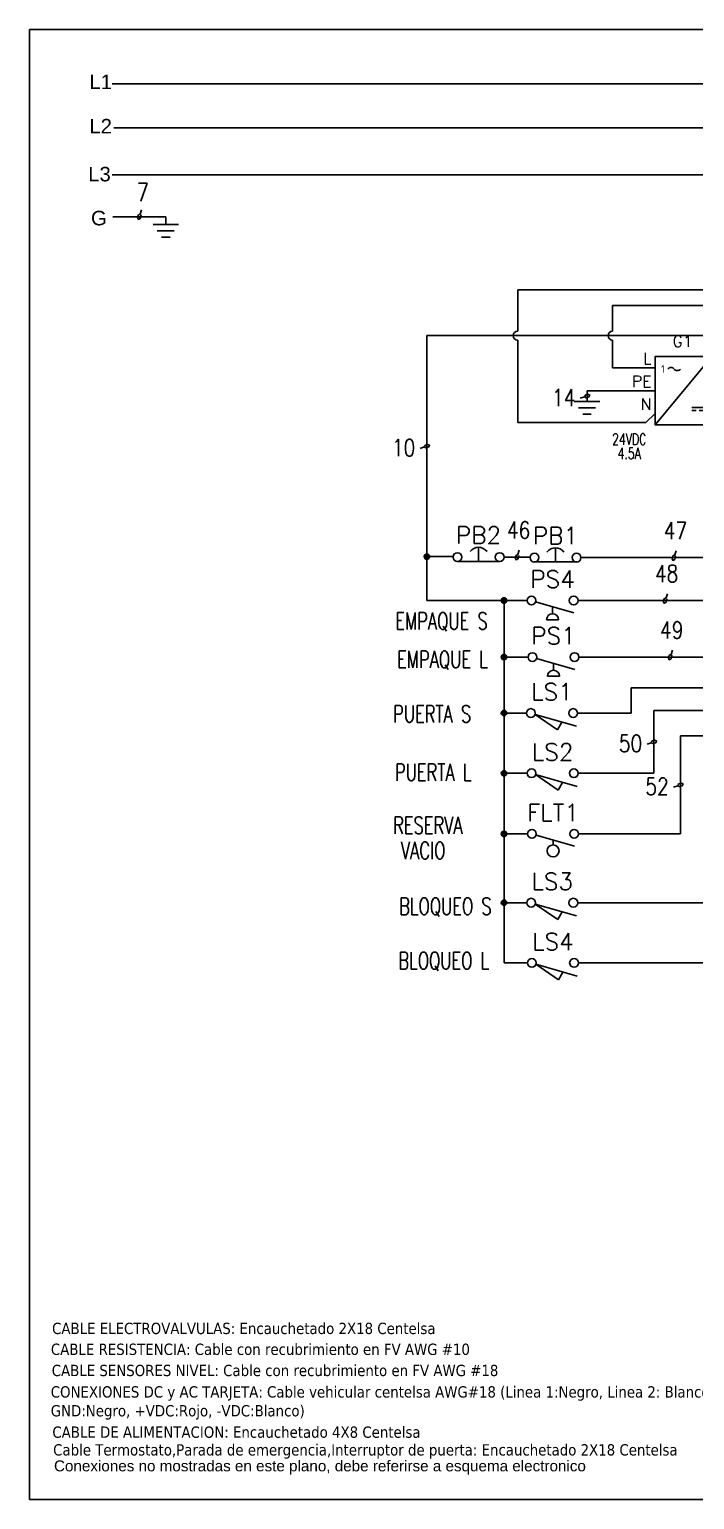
# Model space of a CAD drawing. Header units: inches. Extents: x 18.7 to 39.4, y 4.3 to 20.5.
# Drawn here: x 18.66 to 25.99, y 4.33 to 20.52 of the extents above; entities that cross this region are included whole.
import ezdxf
from ezdxf.enums import TextEntityAlignment as Align

# ---------------------------------------------------------------- set-up
doc = ezdxf.new("R2010")
doc.units = ezdxf.units.IN
doc.header["$MEASUREMENT"] = 0
for name, color, linetype in [('BLK_12AWG', 7, 'Continuous'), ('DESC', 250, 'Continuous'), ('SYMS', 7, 'Continuous'), ('TAGS', 150, 'Continuous'), ('TERMS', 123, 'Continuous'), ('WIREFIXED', 7, 'Continuous'), ('WIRES', 7, 'Continuous')]:
    doc.layers.add(name, color=color, linetype=linetype)
doc.styles.add('SLDTEXTSTYLE0', font='tahoma.ttf')
doc.styles.get("Standard").update_dxf_attribs({"font": 'arial.ttf'})
doc.styles.add('WD', font='romans.shx')
doc.styles.add('WD_IEC', font='isocp2.shx', dxfattribs={"width": 0.9, "height": 4})

# ---------------------------------------------------------------- blocks, each defined once
blk = doc.blocks.new('VGND2')
for p, q in [((0.09375, 0), (-0.09375, 0)), ((-0.0625, -0.046875), (0.0625, -0.046875)), ((-0.03125, -0.09375), (0.03125, -0.09375))]:
    blk.add_line(p, q)
at = {"style": 'WD', "flags": 1}
blk.add_attdef('X2TERM01', (0, 0), '', height=0.01, dxfattribs=at)
blk = doc.blocks.new('WD_WNH')
at = {"linetype": 'Continuous', "style": 'WD', "width": 0.8}
blk.add_attdef('WIRENO', text='', height=0.125, dxfattribs=at).set_placement((0, 0.062), align=Align.CENTER)
at = {"style": 'WD', "flags": 1}
for tag, p in [('W01USER', (0, 0.078)), ('W02USER', (0, 0.07)), ('W03USER', (0, 0.062)), ('W04USER', (0, 0.055)), ('W05USER', (0, 0.047)), ('W06USER', (0, 0.039)), ('W07USER', (0, 0.031)), ('W08USER', (0, 0.023)), ('W09USER', (0, 0.016)), ('W10USER', (0, 0.008))]:
    blk.add_attdef(tag, text='', height=0.005, dxfattribs=at).set_placement(p, align=Align.CENTER)
blk = doc.blocks.new('HPW1_1PH')
for p, q in [((0, -0.625), (0.625, 0.125)), ((0.407, -0.437), (0.532, -0.437)), ((0.407, -0.469), (0.454, -0.469)), ((0.532, -0.469), (0.485, -0.469))]:
    blk.add_line(p, q)
blk.add_lwpolyline([(0.625, 0.125), (0, 0.125), (0, -0.625), (0.625, -0.625)], close=True)
for centre, start, end in [((0.175, -0.039), 36.8699, 143.1301), ((0.245, 0.014), 216.8699, 323.1301)]:
    blk.add_arc(centre, 0.0438, start, end)
at = {"style": 'WD_IEC'}
blk.add_text('1', height=0.084, dxfattribs=at).set_placement((0.105, -0.012), align=Align.MIDDLE_RIGHT)
at = {"style": 'WD', "width": 0.7}
for tag, p in [('INST', (-0.284, 0.794)), ('LOC', (-0.284, 0.624)), ('RATING1', (-0.284, 0.285)), ('XREF', (-0.284, -0.691)), ('DESC1', (-0.284, -0.847)), ('DESC2', (-0.284, -1.003)), ('DESC3', (-0.284, -1.158))]:
    blk.add_attdef(tag, text='', height=0.125, dxfattribs=at).set_placement(p, align=Align.CENTER)
at = {"style": 'WD'}
blk.add_attdef('TAG1', text='', height=0.125, dxfattribs=at).set_placement((-0.284, 0.455), align=Align.CENTER)
at = {"linetype": 'Continuous', "style": 'WD', "flags": 8}
for tag, p in [('TERM01', (-0.04, 0.04)), ('TERM04', (1.352, -0.085)), ('TERM02', (-0.04, -0.21)), ('TERM05', (1.352, -0.335)), ('TERM03', (-0.04, -0.46))]:
    blk.add_attdef(tag, text='', height=0.125, dxfattribs=at).set_placement(p, align=Align.RIGHT)
at = {"linetype": 'Continuous', "style": 'WD', "flags": 9}
for tag, p in [('MFG', (0.887, 0.257)), ('CAT', (0.889, 0.277)), ('ASSYCODE', (0.887, -0.564))]:
    blk.add_attdef(tag, text='', height=0.01, dxfattribs=at).set_placement(p, align=Align.CENTER)
at = {"style": 'WD'}
for tag, p, height, flags in [('X4TERM01', (0, 0), 0.0125, 1), ('X1TERM04', (0.625, -0.125), 0.0125, 1), ('X4TERM02', (0, -0.25), 0.0125, 1), ('X1TERM05', (0.625, -0.375), 0.0125, 1), ('FAMILY', (0.862, -0.483), 0.01, 9), ('X4TERM03', (0, -0.5), 0.0125, 1)]:
    blk.add_attdef(tag, p, '', height=height, dxfattribs=dict(at, flags=flags))
blk = doc.blocks.new('HPB12M')
for p, q in [((0, 0.074), (0, -0.031)), ((-0.156, -0.032), (0.156, -0.032))]:
    blk.add_line(p, q)
for centre in [(-0.155, 0), (0.155, 0)]:
    blk.add_circle(centre, 0.0322)
blk.add_arc((0, -0.006), 0.0781, 36.8699, 143.1301)
at = {"style": 'WD', "width": 0.7}
for tag, p in [('INST', (0, 0.738)), ('LOC', (0, 0.568)), ('DESC1', (0, 0.412)), ('DESC2', (0, 0.255)), ('XREF', (0, -0.232))]:
    blk.add_attdef(tag, text='', height=0.125, dxfattribs=at).set_placement(p, align=Align.CENTER)
at = {"style": 'WD'}
blk.add_attdef('TAG1', text='', height=0.125, dxfattribs=at).set_placement((0, 0.099), align=Align.CENTER)
for tag, p in [('X2LINK', (0, 0.125)), ('X8LINK', (0, -0.094))]:
    blk.add_attdef(tag, p, '', height=0.01, dxfattribs=at)
for tag, p, height, flags in [('X4TERM01', (-0.188, 0), 0.0125, 1), ('FAMILY', (0.054, 0.058), 0.01, 9), ('CONTACT', (0.054, 0.042), 0.01, 9), ('X1TERM02', (0.188, 0), 0.0125, 1)]:
    blk.add_attdef(tag, p, '', height=height, dxfattribs=dict(at, flags=flags))
at = {"linetype": 'Continuous', "style": 'WD', "flags": 9}
for tag, p in [('MFG', (0.076, 0)), ('CAT', (0.076, 0.017)), ('ASSYCODE', (0.076, -0.017))]:
    blk.add_attdef(tag, text='', height=0.01, dxfattribs=at).set_placement(p, align=Align.CENTER)
at = {"linetype": 'Continuous', "style": 'WD', "flags": 8}
blk.add_attdef('TERM01', text='', height=0.125, dxfattribs=at).set_placement((-0.25, -0.016), align=Align.TOP_RIGHT)
blk.add_attdef('TERM02', text='', height=0.125, dxfattribs=at).set_placement((0.25, -0.016), align=Align.TOP_LEFT)
blk = doc.blocks.new('HPS11')
at = {"linetype": 'Continuous'}
blk.add_line((-0.125, -0.01), (0.157, -0.091), dxfattribs=at)
for p, q in [((0, -0.046), (0, -0.096)), ((-0.044, -0.141), (0.044, -0.141))]:
    blk.add_line(p, q)
for centre in [(-0.155, 0), (0.155, 0)]:
    blk.add_circle(centre, 0.0322)
blk.add_arc((0, -0.141), 0.0442, 0, 180)
at = {"style": 'WD', "width": 0.7}
for tag, p in [('INST', (0, 0.732)), ('LOC', (0, 0.562)), ('DESC1', (0, 0.406)), ('DESC2', (0, 0.25)), ('XREF', (0, -0.316))]:
    blk.add_attdef(tag, text='', height=0.125, dxfattribs=at).set_placement(p, align=Align.CENTER)
at = {"style": 'WD'}
blk.add_attdef('TAG1', text='', height=0.125, dxfattribs=at).set_placement((0, 0.094), align=Align.CENTER)
for tag, p, height, flags in [('X4TERM01', (-0.188, 0), 0.0125, 1), ('FAMILY', (0.038, 0.037), 0.01, 9), ('CONTACT', (0.038, 0.02), 0.01, 1), ('X1TERM02', (0.188, 0), 0.0125, 1)]:
    blk.add_attdef(tag, p, '', height=height, dxfattribs=dict(at, flags=flags))
for tag, p in [('X2LINK', (0, 0.031)), ('X8LINK', (0, -0.172))]:
    blk.add_attdef(tag, p, '', height=0.01, dxfattribs=at)
at = {"linetype": 'Continuous', "style": 'WD', "flags": 9}
for tag, p in [('CAT', (0.063, -0.007)), ('ASSYCODE', (0.062, -0.047)), ('MFG', (0.063, -0.027))]:
    blk.add_attdef(tag, text='', height=0.01, dxfattribs=at).set_placement(p, align=Align.CENTER)
at = {"linetype": 'Continuous', "style": 'WD', "flags": 8}
blk.add_attdef('TERM01', text='', height=0.125, dxfattribs=at).set_placement((-0.25, -0.031), align=Align.TOP_RIGHT)
blk.add_attdef('TERM02', text='', height=0.125, dxfattribs=at).set_placement((0.25, -0.031), align=Align.TOP_LEFT)
at = {"style": 'WD', "width": 0.7}
for tag, p in [('RATING1', (0.258, -0.304)), ('WDTAGALT', (0.258, -0.46))]:
    blk.add_attdef(tag, p, '', height=0.125, dxfattribs=at)
blk = doc.blocks.new('HLS11')
at = {"linetype": 'Continuous'}
for p, q in [((-0.125, -0.01), (0.041, -0.124)), ((-0.125, -0.01), (0.179, -0.097)), ((0.041, -0.124), (0.073, -0.067))]:
    blk.add_line(p, q, dxfattribs=at)
for centre in [(-0.155, 0), (0.155, 0)]:
    blk.add_circle(centre, 0.0322)
at = {"style": 'WD', "width": 0.7}
for tag, p in [('INST', (0, 0.732)), ('LOC', (0, 0.562)), ('DESC1', (0, 0.406)), ('DESC2', (0, 0.25)), ('XREF', (0, -0.299)), ('WDTAGALT', (0.006, -0.438))]:
    blk.add_attdef(tag, text='', height=0.125, dxfattribs=at).set_placement(p, align=Align.CENTER)
at = {"style": 'WD'}
blk.add_attdef('TAG1', text='', height=0.125, dxfattribs=at).set_placement((0, 0.094), align=Align.CENTER)
for tag, p, height, flags in [('X4TERM01', (-0.188, 0), 0.0125, 1), ('FAMILY', (0.038, 0.037), 0.01, 9), ('CONTACT', (0.038, 0.02), 0.01, 1), ('X1TERM02', (0.188, 0), 0.0125, 1)]:
    blk.add_attdef(tag, p, '', height=height, dxfattribs=dict(at, flags=flags))
for tag, p in [('X2LINK', (0, 0.031)), ('X8LINK', (0, -0.156))]:
    blk.add_attdef(tag, p, '', height=0.01, dxfattribs=at)
at = {"linetype": 'Continuous', "style": 'WD', "flags": 9}
for tag, p in [('CAT', (0.063, -0.007)), ('ASSYCODE', (0.062, -0.047)), ('MFG', (0.063, -0.027))]:
    blk.add_attdef(tag, text='', height=0.01, dxfattribs=at).set_placement(p, align=Align.CENTER)
at = {"linetype": 'Continuous', "style": 'WD', "flags": 8}
blk.add_attdef('TERM01', text='', height=0.125, dxfattribs=at).set_placement((-0.25, -0.031), align=Align.TOP_RIGHT)
blk.add_attdef('TERM02', text='', height=0.125, dxfattribs=at).set_placement((0.25, -0.031), align=Align.TOP_LEFT)
blk = doc.blocks.new('HFL11')
at = {"linetype": 'Continuous'}
blk.add_line((-0.125, -0.01), (0.157, -0.091), dxfattribs=at)
blk.add_line((0, -0.046), (0, -0.08))
for centre, radius in [((-0.155, 0), 0.0322), ((0.155, 0), 0.0322), ((0, -0.125), 0.0442)]:
    blk.add_circle(centre, radius)
at = {"style": 'WD', "width": 0.7}
for tag, p in [('INST', (0, 0.732)), ('LOC', (0, 0.562)), ('DESC1', (0, 0.406)), ('DESC2', (0, 0.25)), ('XREF', (0, -0.332)), ('WDTAGALT', (0, -0.5))]:
    blk.add_attdef(tag, text='', height=0.125, dxfattribs=at).set_placement(p, align=Align.CENTER)
at = {"style": 'WD'}
blk.add_attdef('TAG1', text='', height=0.125, dxfattribs=at).set_placement((0, 0.094), align=Align.CENTER)
for tag, p, height, flags in [('X4TERM01', (-0.188, 0), 0.0125, 1), ('FAMILY', (0.038, 0.037), 0.01, 9), ('CONTACT', (0.038, 0.02), 0.01, 1), ('X1TERM02', (0.188, 0), 0.0125, 1)]:
    blk.add_attdef(tag, p, '', height=height, dxfattribs=dict(at, flags=flags))
for tag, p in [('X2LINK', (0, 0.031)), ('X8LINK', (0, -0.219))]:
    blk.add_attdef(tag, p, '', height=0.01, dxfattribs=at)
at = {"linetype": 'Continuous', "style": 'WD', "flags": 9}
for tag, p in [('CAT', (0.063, -0.007)), ('ASSYCODE', (0.063, -0.049)), ('MFG', (0.063, -0.027))]:
    blk.add_attdef(tag, text='', height=0.01, dxfattribs=at).set_placement(p, align=Align.CENTER)
at = {"linetype": 'Continuous', "style": 'WD', "flags": 8}
blk.add_attdef('TERM01', text='', height=0.125, dxfattribs=at).set_placement((-0.25, -0.031), align=Align.TOP_RIGHT)
blk.add_attdef('TERM02', text='', height=0.125, dxfattribs=at).set_placement((0.25, -0.031), align=Align.TOP_LEFT)
at = {"style": 'WD', "width": 0.7}
blk.add_attdef('RATING1', (0.249, -0.306), '', height=0.125, dxfattribs=at)
blk = doc.blocks.new('WDDOT')
for radius in [0.03, 0.0187, 0.00929]:
    blk.add_circle((0, 0), radius)
blk = doc.blocks.new('WD_WNV')
at = {"linetype": 'Continuous', "style": 'WD', "width": 0.8}
blk.add_attdef('WIRENO', text='', height=0.125, dxfattribs=at).set_placement((-0.05, 0), align=Align.MIDDLE_RIGHT)
at = {"style": 'WD', "flags": 1}
for tag, p in [('W01USER', (-0.062, 0.094)), ('W02USER', (-0.062, 0.086)), ('W03USER', (-0.062, 0.078)), ('W04USER', (-0.062, 0.07)), ('W05USER', (-0.062, 0.062)), ('W06USER', (-0.062, 0.055)), ('W07USER', (-0.062, 0.047)), ('W08USER', (-0.062, 0.039)), ('W09USER', (-0.062, 0.031)), ('W10USER', (-0.062, 0.023))]:
    blk.add_attdef(tag, text='', height=0.005, dxfattribs=at).set_placement(p, align=Align.CENTER)

msp = doc.modelspace()

# ---------------------------------------------------------------- linework, layer by layer
at = {"color": 7, "linetype": 'Continuous'}
for p, q in [((39.409, 20.516), (18.659, 20.516)), ((18.659, 20.516), (18.659, 4.331)), ((18.659, 4.331), (39.409, 4.331))]:
    msp.add_line(p, q, dxfattribs=at)
at = {"layer": 'BLK_12AWG'}
for p, q in [((19.571, 19.916), (37.946, 19.916)), ((19.591, 19.432), (37.966, 19.432)), ((19.571, 18.916), (37.946, 18.916))]:
    msp.add_line(p, q, dxfattribs=at)
at = {"layer": 'WIREFIXED'}
for points in [[(19.896, 18.528), (19.881, 18.483), (19.861, 18.473), (19.851, 18.444), (19.861, 18.424), (19.881, 18.434), (19.89, 18.463), (19.886, 18.473)], [(24.729, 16.455), (24.775, 16.47), (24.794, 16.46), (24.824, 16.47), (24.834, 16.49), (24.814, 16.5), (24.785, 16.49), (24.78, 16.48)], [(22.964, 15.903), (23.01, 15.919), (23.029, 15.909), (23.059, 15.919), (23.069, 15.938), (23.049, 15.948), (23.02, 15.938), (23.015, 15.928)], [(24.057, 14.782), (24.042, 14.736), (24.022, 14.726), (24.013, 14.697), (24.022, 14.677), (24.042, 14.687), (24.052, 14.717), (24.047, 14.726)], [(25.785, 14.776), (25.77, 14.73), (25.75, 14.72), (25.74, 14.691), (25.75, 14.671), (25.77, 14.681), (25.78, 14.71), (25.775, 14.72)], [(25.689, 14.304), (25.674, 14.259), (25.654, 14.249), (25.644, 14.219), (25.654, 14.199), (25.674, 14.209), (25.683, 14.239), (25.679, 14.249)], [(25.745, 13.681), (25.73, 13.636), (25.71, 13.626), (25.7, 13.596), (25.71, 13.577), (25.73, 13.587), (25.739, 13.616), (25.735, 13.626)], [(25.465, 12.648), (25.51, 12.663), (25.53, 12.653), (25.56, 12.663), (25.57, 12.683), (25.55, 12.693), (25.52, 12.683), (25.515, 12.673)], [(25.757, 12.175), (25.803, 12.19), (25.823, 12.18), (25.852, 12.19), (25.862, 12.209), (25.842, 12.219), (25.813, 12.209), (25.808, 12.2)]]:
    msp.add_lwpolyline(points, dxfattribs=at)
at = {"layer": 'WIRES'}
for p, q in [((19.58, 18.453), (20.162, 18.453)), ((20.162, 18.453), (20.162, 18.368)), ((24.04, 17.195), (24.04, 17.65)), ((24.04, 17.65), (35.928, 17.65)), ((25.086, 17.195), (25.086, 17.476)), ((25.086, 17.476), (36.28, 17.476)), ((23.039, 14.712), (23.039, 17.145)), ((23.039, 17.145), (27.265, 17.145)), ((24.04, 16.189), (24.04, 17.095)), ((25.086, 16.789), (25.086, 17.095)), ((25.553, 16.789), (25.086, 16.789)), ((25.553, 16.539), (24.804, 16.539)), ((24.804, 16.539), (24.804, 16.421)), ((25.453, 16.189), (24.04, 16.189)), ((25.553, 16.289), (25.453, 16.189)), ((23.039, 14.229), (23.039, 14.712)), ((23.039, 14.712), (23.327, 14.712)), ((23.89, 14.707), (24.175, 14.707)), ((24.737, 14.701), (26.783, 14.701)), ((23.889, 14.229), (23.039, 14.229)), ((24.143, 14.229), (23.889, 14.229)), ((23.889, 14.229), (23.889, 13.606)), ((24.705, 14.229), (26.622, 14.229)), ((24.152, 13.606), (23.889, 13.606)), ((23.889, 13.606), (23.889, 12.99)), ((24.715, 13.606), (26.724, 13.606)), ((25.291, 12.99), (25.291, 13.268)), ((25.291, 13.268), (27.397, 13.268)), ((24.136, 12.99), (23.889, 12.99)), ((23.889, 12.99), (23.889, 12.327)), ((24.699, 12.99), (25.291, 12.99)), ((25.54, 12.327), (25.54, 13.019)), ((25.54, 13.019), (27.47, 13.019)), ((25.832, 11.66), (25.832, 12.739)), ((25.832, 12.739), (27.441, 12.739)), ((24.144, 12.327), (23.889, 12.327)), ((23.889, 12.327), (23.889, 11.66)), ((24.707, 12.327), (25.54, 12.327)), ((24.148, 11.66), (23.889, 11.66)), ((23.889, 11.66), (23.889, 10.902)), ((24.71, 11.66), (25.832, 11.66)), ((23.889, 10.239), (23.889, 10.902)), ((23.889, 10.902), (24.139, 10.902)), ((24.702, 10.902), (26.169, 10.902)), ((24.147, 10.239), (23.889, 10.239)), ((24.709, 10.239), (26.461, 10.239))]:
    msp.add_line(p, q, dxfattribs=at)
for centre in [(24.04, 17.145), (25.086, 17.145)]:
    msp.add_arc(centre, 0.05, 90, 270, dxfattribs=at)

# ---------------------------------------------------------------- block references
at = {"layer": 'SYMS', "xscale": 1.5, "yscale": 1.5, "zscale": 1.5}
for p in [(20.162, 18.368), (24.804, 16.421)]:
    msp.add_blockref('VGND2', p, dxfattribs=at)
at = {"layer": 'SYMS'}
ref = msp.add_blockref('HPW1_1PH', (25.553, 16.789), dxfattribs=at)
ref.add_attrib('TERM01', 'L', dxfattribs={"layer": 'TERMS', "linetype": 'Continuous', "height": 0.125, "style": 'WD', "flags": 8}).set_placement((25.513, 16.829), align=Align.RIGHT)
ref.add_attrib('TERM02', 'PE', dxfattribs={"layer": 'TERMS', "linetype": 'Continuous', "height": 0.125, "style": 'WD', "flags": 8}).set_placement((25.513, 16.579), align=Align.RIGHT)
ref.add_attrib('TERM03', 'N', dxfattribs={"layer": 'TERMS', "linetype": 'Continuous', "height": 0.125, "style": 'WD', "flags": 8}).set_placement((25.513, 16.329), align=Align.RIGHT)
ref.add_attrib('TERM04', '+', dxfattribs={"layer": 'TERMS', "linetype": 'Continuous', "height": 0.125, "style": 'WD', "flags": 8}).set_placement((26.905, 16.704), align=Align.RIGHT)
ref.add_attrib('TERM05', 'M', dxfattribs={"layer": 'TERMS', "linetype": 'Continuous', "height": 0.125, "style": 'WD', "flags": 8}).set_placement((26.905, 16.454), align=Align.RIGHT)
ref.add_attrib('TAG1', 'G1', dxfattribs={"layer": 'TAGS', "height": 0.125, "style": 'WD'}).set_placement((25.856, 17.02), align=Align.CENTER)
ref.add_attrib('DESC2', '4.5A', dxfattribs={"layer": 'DESC', "height": 0.125, "style": 'WD', "width": 0.7}).set_placement((25.268, 15.786), align=Align.CENTER)
ref.add_attrib('DESC1', '24VDC', dxfattribs={"layer": 'DESC', "height": 0.125, "style": 'WD', "width": 0.7}).set_placement((25.268, 15.942), align=Align.CENTER)
ref = msp.add_blockref('HPB12M', (23.608, 14.707), dxfattribs=dict(at, xscale=1.5, yscale=1.5, zscale=1.5))
ref.add_attrib('TAG1', 'PB2', dxfattribs={"layer": 'TAGS', "height": 0.1875, "style": 'WD'}).set_placement((23.608, 14.855), align=Align.CENTER)
ref = msp.add_blockref('HPB12M', (24.456, 14.701), dxfattribs=dict(at, xscale=1.5, yscale=1.5, zscale=1.5))
ref.add_attrib('TAG1', 'PB1', dxfattribs={"layer": 'TAGS', "height": 0.1875, "style": 'WD'}).set_placement((24.456, 14.849), align=Align.CENTER)
for p in [(23.039, 14.712), (23.889, 14.229), (23.889, 13.606), (23.889, 12.99), (23.889, 12.327), (23.889, 11.66), (23.889, 10.902)]:
    msp.add_blockref('WDDOT', p, dxfattribs=at)
ref = msp.add_blockref('HPS11', (24.424, 14.229), dxfattribs=dict(at, xscale=1.5, yscale=1.5, zscale=1.5))
ref.add_attrib('DESC1', 'EMPAQUE S', dxfattribs={"layer": 'DESC', "height": 0.1875, "style": 'WD', "width": 0.7}).set_placement((23.2, 13.91), align=Align.CENTER)
ref.add_attrib('TAG1', 'PS4', dxfattribs={"layer": 'TAGS', "height": 0.1875, "style": 'WD'}).set_placement((24.424, 14.37), align=Align.CENTER)
ref = msp.add_blockref('HPS11', (24.434, 13.606), dxfattribs=dict(at, xscale=1.5, yscale=1.5, zscale=1.5))
ref.add_attrib('DESC1', 'EMPAQUE L', dxfattribs={"layer": 'DESC', "height": 0.1875, "style": 'WD', "width": 0.7}).set_placement((23.211, 13.486), align=Align.CENTER)
ref.add_attrib('TAG1', 'PS1', dxfattribs={"layer": 'TAGS', "height": 0.1875, "style": 'WD'}).set_placement((24.434, 13.747), align=Align.CENTER)
ref = msp.add_blockref('HLS11', (24.418, 12.99), dxfattribs=dict(at, xscale=1.5, yscale=1.5, zscale=1.5))
ref.add_attrib('DESC1', 'PUERTA S', dxfattribs={"layer": 'DESC', "height": 0.1875, "style": 'WD', "width": 0.7}).set_placement((23.097, 12.887), align=Align.CENTER)
ref.add_attrib('TAG1', 'LS1', dxfattribs={"layer": 'TAGS', "height": 0.1875, "style": 'WD'}).set_placement((24.418, 13.13), align=Align.CENTER)
ref = msp.add_blockref('HLS11', (24.425, 12.327), dxfattribs=dict(at, xscale=1.5, yscale=1.5, zscale=1.5))
ref.add_attrib('DESC1', 'PUERTA L', dxfattribs={"layer": 'DESC', "height": 0.1875, "style": 'WD', "width": 0.7}).set_placement((23.109, 12.245), align=Align.CENTER)
ref.add_attrib('TAG1', 'LS2', dxfattribs={"layer": 'TAGS', "height": 0.1875, "style": 'WD'}).set_placement((24.425, 12.467), align=Align.CENTER)
ref = msp.add_blockref('HFL11', (24.429, 11.66), dxfattribs=dict(at, xscale=1.5, yscale=1.5, zscale=1.5))
ref.add_attrib('DESC2', 'VACIO', dxfattribs={"layer": 'DESC', "height": 0.1875, "style": 'WD', "width": 0.7}).set_placement((22.998, 11.383), align=Align.CENTER)
ref.add_attrib('DESC1', 'RESERVA', dxfattribs={"layer": 'DESC', "height": 0.1875, "style": 'WD', "width": 0.7}).set_placement((23.05, 11.66), align=Align.CENTER)
ref.add_attrib('TAG1', 'FLT1', dxfattribs={"layer": 'TAGS', "height": 0.1875, "style": 'WD'}).set_placement((24.429, 11.8), align=Align.CENTER)
ref = msp.add_blockref('HLS11', (24.42, 10.902), dxfattribs=dict(at, xscale=1.5, yscale=1.5, zscale=1.5))
ref.add_attrib('DESC1', 'BLOQUEO S', dxfattribs={"layer": 'DESC', "height": 0.1875, "style": 'WD', "width": 0.7}).set_placement((23.243, 10.769), align=Align.CENTER)
ref.add_attrib('TAG1', 'LS3', dxfattribs={"layer": 'TAGS', "height": 0.1875, "style": 'WD'}).set_placement((24.42, 11.043), align=Align.CENTER)
ref = msp.add_blockref('HLS11', (24.428, 10.239), dxfattribs=dict(at, xscale=1.5, yscale=1.5, zscale=1.5))
ref.add_attrib('DESC1', 'BLOQUEO L', dxfattribs={"layer": 'DESC', "height": 0.1875, "style": 'WD', "width": 0.7}).set_placement((23.226, 10.17), align=Align.CENTER)
ref.add_attrib('TAG1', 'LS4', dxfattribs={"layer": 'TAGS', "height": 0.1875, "style": 'WD'}).set_placement((24.428, 10.38), align=Align.CENTER)
at = {"layer": 'WIREFIXED'}
ref = msp.add_blockref('WD_WNH', (19.871, 18.453), dxfattribs=at)
ref.add_attrib('WIRENOF', '7', dxfattribs={"linetype": 'Continuous', "height": 0.2, "style": 'WD', "width": 0.8}).set_placement((19.908, 18.564), align=Align.BOTTOM_CENTER)
ref = msp.add_blockref('WD_WNV', (24.804, 16.48), dxfattribs=dict(at, xscale=1.5, yscale=1.5, zscale=1.5))
ref.add_attrib('WIRENOF', '14', dxfattribs={"linetype": 'Continuous', "height": 0.1875, "style": 'WD', "width": 0.8}).set_placement((24.676, 16.462), align=Align.MIDDLE_RIGHT)
ref = msp.add_blockref('WD_WNV', (23.039, 15.928), dxfattribs=dict(at, xscale=1.5, yscale=1.5, zscale=1.5))
ref.add_attrib('WIRENOF', '10', dxfattribs={"linetype": 'Continuous', "height": 0.1875, "style": 'WD', "width": 0.8}).set_placement((22.911, 15.911), align=Align.MIDDLE_RIGHT)
ref = msp.add_blockref('WD_WNH', (24.032, 14.707), dxfattribs=dict(at, xscale=1.5, yscale=1.5, zscale=1.5))
ref.add_attrib('WIRENOF', '46', dxfattribs={"linetype": 'Continuous', "height": 0.1875, "style": 'WD', "width": 0.8}).set_placement((24.05, 14.854), align=Align.BOTTOM_CENTER)
ref = msp.add_blockref('WD_WNH', (25.76, 14.701), dxfattribs=dict(at, xscale=1.5, yscale=1.5, zscale=1.5))
ref.add_attrib('WIRENOF', '47', dxfattribs={"linetype": 'Continuous', "height": 0.1875, "style": 'WD', "width": 0.8}).set_placement((25.778, 14.848), align=Align.BOTTOM_CENTER)
ref = msp.add_blockref('WD_WNH', (25.664, 14.229), dxfattribs=dict(at, xscale=1.5, yscale=1.5, zscale=1.5))
ref.add_attrib('WIRENOF', '48', dxfattribs={"linetype": 'Continuous', "height": 0.1875, "style": 'WD', "width": 0.8}).set_placement((25.681, 14.376), align=Align.BOTTOM_CENTER)
ref = msp.add_blockref('WD_WNH', (25.72, 13.606), dxfattribs=dict(at, xscale=1.5, yscale=1.5, zscale=1.5))
ref.add_attrib('WIRENOF', '49', dxfattribs={"linetype": 'Continuous', "height": 0.1875, "style": 'WD', "width": 0.8}).set_placement((25.737, 13.753), align=Align.BOTTOM_CENTER)
ref = msp.add_blockref('WD_WNV', (25.54, 12.673), dxfattribs=dict(at, xscale=1.5, yscale=1.5, zscale=1.5))
ref.add_attrib('WIRENOF', '50', dxfattribs={"linetype": 'Continuous', "height": 0.1875, "style": 'WD', "width": 0.8}).set_placement((25.412, 12.655), align=Align.MIDDLE_RIGHT)
ref = msp.add_blockref('WD_WNV', (25.832, 12.2), dxfattribs=dict(at, xscale=1.5, yscale=1.5, zscale=1.5))
ref.add_attrib('WIRENOF', '52', dxfattribs={"linetype": 'Continuous', "height": 0.1875, "style": 'WD', "width": 0.8}).set_placement((25.704, 12.182), align=Align.MIDDLE_RIGHT)

# ---------------------------------------------------------------- texts
at = {"attachment_point": 1}
for s, width, insert, char_height in [('L1', 0.37194, (19.32, 20.019), 0.16), ('L2', 0.37194, (19.32, 19.531), 0.16), ('L3', 0.37194, (19.307, 19.003), 0.16), ('G', 0.37194, (19.338, 18.519), 0.16), ('Conexiones no mostradas en este plano, debe referirse a esquema electronico', 9.45621, (18.93, 4.762), 0.12)]:
    msp.add_mtext_dynamic_manual_height_columns(s, width=width, gutter_width=0.05, heights=[0], dxfattribs=dict(at, insert=insert, char_height=char_height))
at = {"color": 7, "linetype": 'Continuous', "lineweight": 0, "char_height": 0.1245, "attachment_point": 1, "style": 'SLDTEXTSTYLE0'}
for s, insert in [('CABLE ELECTROVALVULAS: Encauchetado 2X18 Centelsa', (18.909, 6.278)), ('CABLE RESISTENCIA: Cable con recubrimiento en FV AWG #10', (18.896, 6.048)), ('CABLE SENSORES NIVEL: Cable con recubrimiento en FV AWG #18', (18.905, 5.815)), ('CONEXIONES DC y AC TARJETA: Cable vehicular centelsa AWG#18 (Linea 1:Negro, Linea 2: Blanco, Linea 3:Rojo\\PGND:Negro, +VDC:Rojo, -VDC:Blanco)', (18.894, 5.579))]:
    msp.add_mtext(s, dxfattribs=dict(at, insert=insert))
at = {"char_height": 0.1245, "attachment_point": 1, "style": 'SLDTEXTSTYLE0'}
for s, width, insert in [('CABLE DE ALIMENTACION: Encauchetado 4X8 Centelsa', 8.56967, (18.912, 5.136)), ('Cable Termostato,Parada de emergencia,Interruptor de puerta: Encauchetado 2X18 Centelsa', 9.01035, (18.921, 4.941))]:
    msp.add_mtext_dynamic_manual_height_columns(s, width=width, gutter_width=1, heights=[0], dxfattribs=dict(at, insert=insert))

doc.saveas('drawing.dxf')
